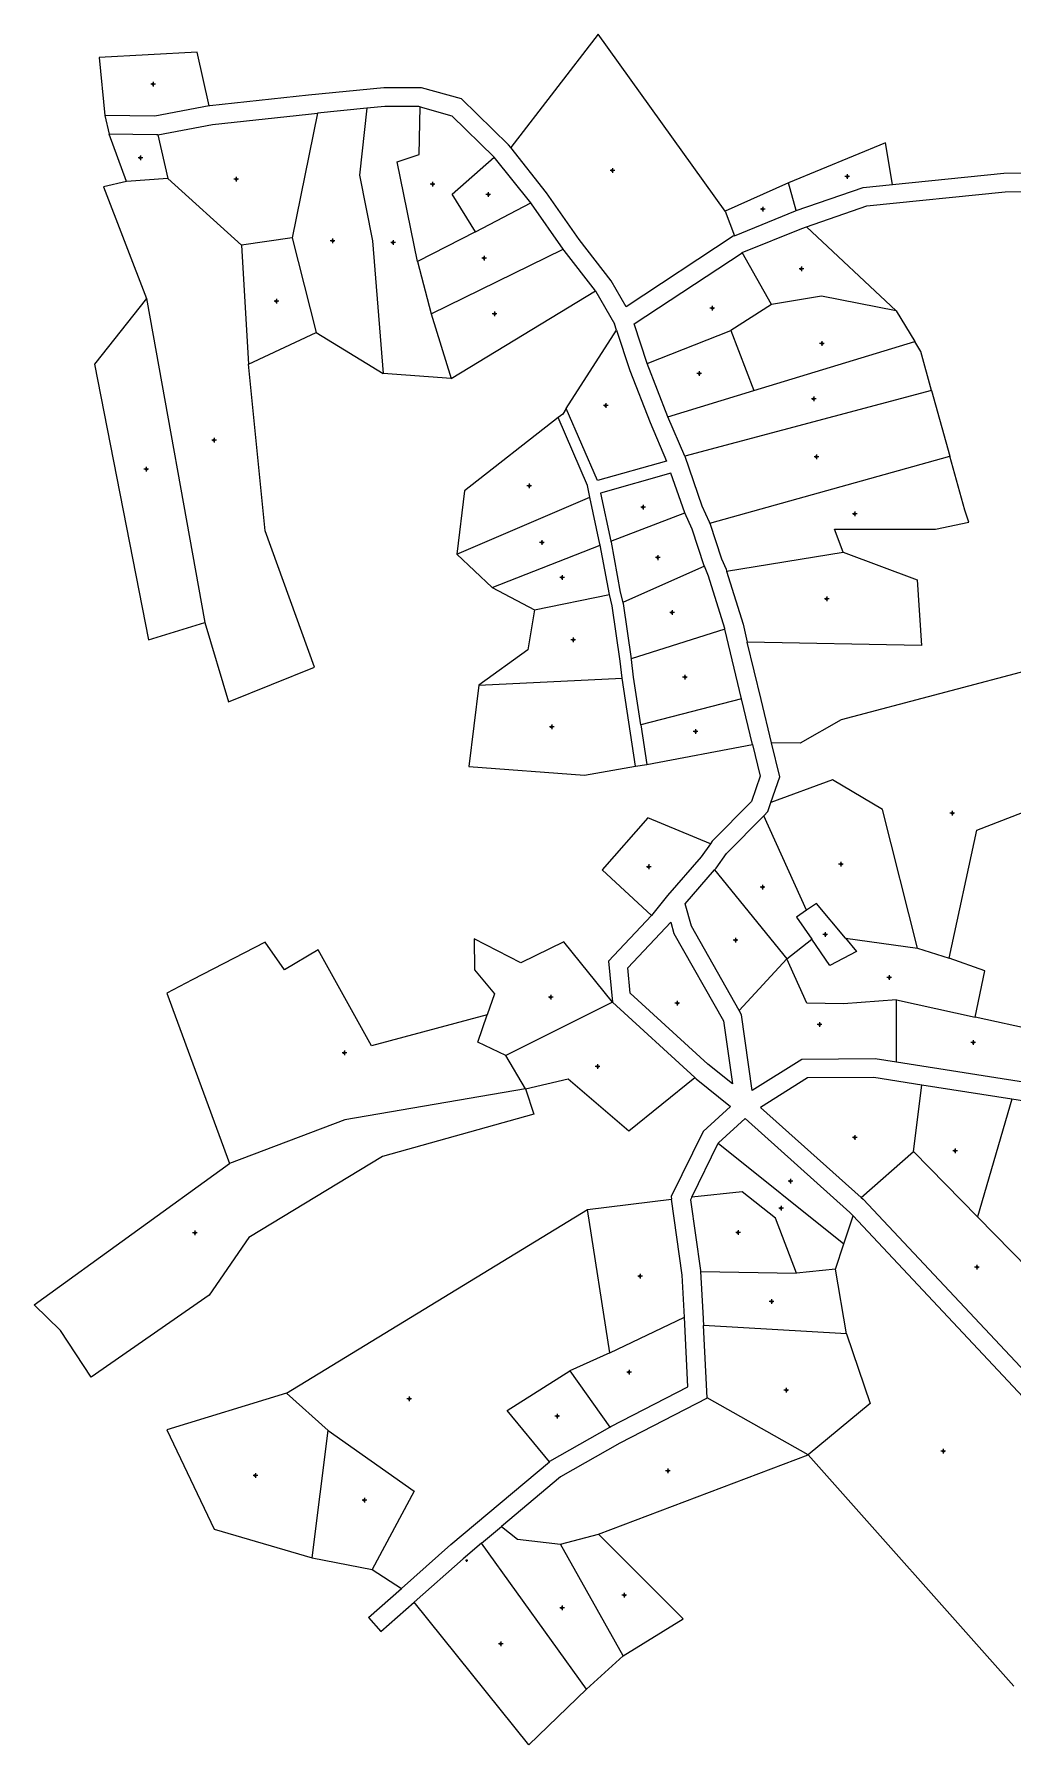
# Model space of a CAD drawing. Header units: metres. Extents: x 554954 to 556040, y 1848082 to 1849073.
# Drawn here: x 554954 to 555477, y 1848095 to 1849009 of the extents above; entities that cross this region are included whole.
import ezdxf

# ---------------------------------------------------------------- set-up
doc = ezdxf.new("R2010")
doc.units = ezdxf.units.M
doc.layers.add('10', color=7, linetype='Continuous', lineweight=13)
doc.layers.add('11', color=7, linetype='Continuous', lineweight=13)

msp = doc.modelspace()

# ---------------------------------------------------------------- hatches: boundary and pattern name
at = {"layer": '10'}
msp.add_hatch(color=256, dxfattribs=at).paths.add_polyline_path([(555185.16, 1848193.07, 1), (555185.01, 1848193.07, 1)])
at = {"layer": '11'}
for points in [[(555017.53, 1848982.64, 1), (555017.23, 1848982.64, 1)], [(555010.79, 1848943.23, 1), (555010.49, 1848943.23, 1)], [(555062.06, 1848931.85, 1), (555061.76, 1848931.85, 1)], [(555167.1, 1848929.21, 1), (555166.8, 1848929.21, 1)], [(555263.25, 1848936.47, 1), (555262.95, 1848936.47, 1)], [(555388.9, 1848933.24, 1), (555388.6, 1848933.24, 1)], [(555196.84, 1848923.7, 1), (555196.54, 1848923.7, 1)], [(555343.65, 1848915.77, 1), (555343.35, 1848915.77, 1)], [(555113.56, 1848898.89, 1), (555113.26, 1848898.89, 1)], [(555145.93, 1848898, 1), (555145.63, 1848898, 1)], [(555194.63, 1848889.53, 1), (555194.33, 1848889.53, 1)], [(555364.33, 1848883.93, 1), (555364.03, 1848883.93, 1)], [(555083.54, 1848866.66, 1), (555083.24, 1848866.66, 1)], [(555200.22, 1848859.8, 1), (555199.92, 1848859.8, 1)], [(555316.67, 1848862.94, 1), (555316.37, 1848862.94, 1)], [(555375.35, 1848844.02, 1), (555375.05, 1848844.02, 1)], [(555309.72, 1848827.89, 1), (555309.42, 1848827.89, 1)], [(555259.73, 1848810.87, 1), (555259.43, 1848810.87, 1)], [(555370.94, 1848814.38, 1), (555370.64, 1848814.38, 1)], [(555050.2, 1848792.32, 1), (555049.9, 1848792.32, 1)], [(555372.39, 1848783.34, 1), (555372.09, 1848783.34, 1)], [(555013.88, 1848776.78, 1), (555013.58, 1848776.78, 1)], [(555218.74, 1848767.83, 1), (555218.44, 1848767.83, 1)], [(555279.67, 1848756.47, 1), (555279.37, 1848756.47, 1)], [(555392.89, 1848752.92, 1), (555392.59, 1848752.92, 1)], [(555225.51, 1848737.62, 1), (555225.21, 1848737.62, 1)], [(555287.5, 1848729.43, 1), (555287.2, 1848729.43, 1)], [(555236.34, 1848718.81, 1), (555236.04, 1848718.81, 1)], [(555295.19, 1848700.17, 1), (555294.89, 1848700.17, 1)], [(555377.88, 1848707.47, 1), (555377.58, 1848707.47, 1)], [(555242.32, 1848685.47, 1), (555242.02, 1848685.47, 1)], [(555302.01, 1848665.57, 1), (555301.71, 1848665.57, 1)], [(555230.8, 1848639.01, 1), (555230.5, 1848639.01, 1)], [(555307.73, 1848636.43, 1), (555307.43, 1848636.43, 1)], [(555445.06, 1848592.85, 1), (555444.76, 1848592.85, 1)], [(555282.71, 1848564.17, 1), (555282.41, 1848564.17, 1)], [(555385.51, 1848565.59, 1), (555385.21, 1848565.59, 1)], [(555343.54, 1848553.17, 1), (555343.24, 1848553.17, 1)], [(555377.12, 1848527.95, 1), (555376.82, 1848527.95, 1)], [(555329.12, 1848524.83, 1), (555328.82, 1848524.83, 1)], [(555411.37, 1848504.84, 1), (555411.07, 1848504.84, 1)], [(555230.31, 1848494.4, 1), (555230.01, 1848494.4, 1)], [(555297.92, 1848491.24, 1), (555297.62, 1848491.24, 1)], [(555374.1, 1848479.68, 1), (555373.8, 1848479.68, 1)], [(555119.92, 1848464.67, 1), (555119.62, 1848464.67, 1)], [(555456.25, 1848470.07, 1), (555455.95, 1848470.07, 1)], [(555255.31, 1848457.32, 1), (555255.01, 1848457.32, 1)], [(555392.86, 1848419.28, 1), (555392.56, 1848419.28, 1)], [(555446.54, 1848412.11, 1), (555446.24, 1848412.11, 1)], [(555358.44, 1848395.97, 1), (555358.14, 1848395.97, 1)], [(555353.51, 1848381.55, 1), (555353.21, 1848381.55, 1)], [(555039.94, 1848368.28, 1), (555039.64, 1848368.28, 1)], [(555330.46, 1848368.53, 1), (555330.16, 1848368.53, 1)], [(555278.06, 1848345.25, 1), (555277.76, 1848345.25, 1)], [(555458.21, 1848350, 1), (555457.91, 1848350, 1)], [(555348.37, 1848331.67, 1), (555348.07, 1848331.67, 1)], [(555272.14, 1848293.85, 1), (555271.84, 1848293.85, 1)], [(555154.58, 1848279.52, 1), (555154.28, 1848279.52, 1)], [(555356.22, 1848284.23, 1), (555355.92, 1848284.23, 1)], [(555233.71, 1848270.24, 1), (555233.41, 1848270.24, 1)], [(555440.23, 1848251.63, 1), (555439.93, 1848251.63, 1)], [(555072.34, 1848238.56, 1), (555072.04, 1848238.56, 1)], [(555292.98, 1848240.99, 1), (555292.68, 1848240.99, 1)], [(555130.58, 1848225.44, 1), (555130.28, 1848225.44, 1)], [(555269.58, 1848174.59, 1), (555269.28, 1848174.59, 1)], [(555236.33, 1848167.8, 1), (555236.03, 1848167.8, 1)], [(555203.55, 1848148.47, 1), (555203.25, 1848148.47, 1)]]:
    msp.add_hatch(color=256, dxfattribs=at).paths.add_polyline_path(points)

# ---------------------------------------------------------------- linework, layer by layer
at = {"layer": '10'}
for p, q in [((554991.58, 1848965.92), (554993.9, 1848955.88)), ((555131.69, 1848969.8), (555105.36, 1848967.14)), ((555003.2, 1848930.59), (554993.9, 1848955.88)), ((555019.9, 1848955.63), (555025.24, 1848932.26)), ((555219.4, 1848919.24), (555199.94, 1848943.68)), ((555025.24, 1848932.26), (555003.2, 1848930.59)), ((555025.24, 1848932.26), (555064.65, 1848896.57)), ((555189.89, 1848903.73), (555219.4, 1848919.24)), ((555323.37, 1848914.7), (555328.35, 1848901.61)), ((555189.89, 1848903.73), (555158.88, 1848887.88)), ((555414.92, 1848861.44), (555366.89, 1848906.43)), ((555064.65, 1848896.57), (555068.43, 1848832.86)), ((555091.73, 1848900.46), (555104.64, 1848849.93)), ((555166.24, 1848859.83), (555236.74, 1848894.38)), ((555348.27, 1848864.77), (555332.59, 1848892.56)), ((555158.88, 1848887.88), (555166.24, 1848859.83)), ((555013.95, 1848868.09), (555045.12, 1848694.77)), ((555176.92, 1848825.23), (555254.07, 1848872.05)), ((555166.24, 1848859.83), (555176.92, 1848825.23)), ((555414.92, 1848861.44), (555424.78, 1848845.08)), ((555068.43, 1848832.86), (555104.64, 1848849.93)), ((555104.64, 1848849.93), (555140.54, 1848827.99)), ((555238.45, 1848809.29), (555265.29, 1848851.06)), ((555265.29, 1848851.06), (555264.17, 1848854.42)), ((555281.76, 1848833.33), (555326.43, 1848851.01)), ((555338.76, 1848818.82), (555424.78, 1848845.08)), ((555176.92, 1848825.23), (555140.54, 1848827.99)), ((555292.81, 1848804.78), (555338.76, 1848818.82)), ((555433.84, 1848818.77), (555301.86, 1848783.69)), ((555433.84, 1848818.77), (555443.62, 1848783.66)), ((555301.86, 1848783.69), (555292.81, 1848804.78)), ((555315.27, 1848747.92), (555443.62, 1848783.66)), ((555301.81, 1848753.33), (555294.42, 1848774.69)), ((555179.83, 1848731.34), (555251.05, 1848761.83)), ((555262.22, 1848738.26), (555301.81, 1848753.33)), ((555261.46, 1848709.69), (555256.55, 1848736.06)), ((555324.19, 1848722.18), (555386.56, 1848732.43)), ((555312.32, 1848724.94), (555268.69, 1848705.54)), ((555198.87, 1848713.41), (555221.35, 1848701.57)), ((555221.35, 1848701.57), (555261.46, 1848709.69)), ((555323.32, 1848691.16), (555273.16, 1848675.41)), ((555332.18, 1848653.96), (555323.32, 1848691.16)), ((555191.74, 1848661.26), (555268.35, 1848664.92)), ((555275.54, 1848617.86), (555268.35, 1848664.92)), ((555332.18, 1848653.96), (555278.23, 1848639.99)), ((555338.07, 1848629.5), (555332.18, 1848653.96)), ((555278.23, 1848639.99), (555281.45, 1848618.9)), ((555281.45, 1848618.9), (555338.07, 1848629.5)), ((555275.54, 1848617.86), (555281.45, 1848618.9)), ((555367, 1848540.91), (555344.05, 1848591.44)), ((555387.69, 1848525.92), (555426.28, 1848520.65)), ((555356.46, 1848514.9), (555369.7, 1848525.41)), ((555426.28, 1848520.65), (555443.21, 1848515.25)), ((555415.01, 1848493.02), (555457.11, 1848483.77)), ((555415.1, 1848459.6), (555415.01, 1848493.02)), ((555216.63, 1848445.44), (555206.14, 1848463.19)), ((555494.27, 1848447.13), (555415.1, 1848459.6)), ((555476.67, 1848439.78), (555428.68, 1848447.34)), ((555476.67, 1848439.78), (555458.46, 1848376.88)), ((555515.93, 1848433.59), (555476.67, 1848439.78)), ((555305.58, 1848387.5), (555319.72, 1848416.34)), ((555424.11, 1848411.89), (555458.46, 1848376.88)), ((555088.79, 1848282.64), (555249.83, 1848380.84)), ((555249.83, 1848380.84), (555294.74, 1848386.29)), ((555261.64, 1848304.22), (555249.83, 1848380.84)), ((555458.46, 1848376.88), (555485.87, 1848348.94)), ((555382.43, 1848348.94), (555386.94, 1848362.54)), ((555310.27, 1848347.66), (555361.6, 1848346.77)), ((555382.43, 1848348.94), (555361.6, 1848346.77)), ((555388.29, 1848314.41), (555382.43, 1848348.94)), ((555261.64, 1848304.22), (555301.61, 1848323.25)), ((555388.29, 1848314.41), (555311.85, 1848318.77)), ((555313.77, 1848280.06), (555311.85, 1848318.77)), ((555111.07, 1848262.55), (555088.79, 1848282.64)), ((555367.78, 1848249.69), (555313.77, 1848280.06)), ((555102.42, 1848194.48), (555111.07, 1848262.55)), ((555255.7, 1848207.1), (555367.78, 1848249.69)), ((555367.78, 1848249.69), (555477.85, 1848125.88)), ((555193.14, 1848202.41), (555203.7, 1848211.28)), ((555235.31, 1848201.92), (555255.7, 1848207.1)), ((555249.19, 1848124.33), (555193.14, 1848202.41)), ((555268.78, 1848142.09), (555235.31, 1848201.92)), ((555102.42, 1848194.48), (555134.52, 1848188.33)), ((555134.52, 1848188.33), (555150.28, 1848178.2)), ((555184.77, 1848193.07), (555184.46, 1848193.07)), ((555185.08, 1848193.69), (555185.08, 1848193.38)), ((555185.08, 1848192.76), (555185.08, 1848192.45)), ((555185.7, 1848193.07), (555185.39, 1848193.07)), ((555132.64, 1848162.55), (555150.28, 1848178.2)), ((555268.78, 1848142.09), (555249.19, 1848124.33))]:
    msp.add_line(p, q, dxfattribs=at)
for points in [[(555323.37, 1848914.7), (555255.45, 1849009.38), (555208.7, 1848948.74)], [(555047.39, 1848971), (555040.94, 1848999.77), (554988.64, 1848996.96), (554991.58, 1848965.92)], [(555412.9, 1848929.06), (555472.52, 1848935.12), (555581.17, 1848935.4), (555690.78, 1848941.19), (555714.25, 1848946.48), (555759.18, 1848977.14), (555777.78, 1848996.55)], [(555208.7, 1848948.74), (555207.46, 1848950.3), (555182.42, 1848974.75), (555161, 1848980.71), (555140.8, 1848980.79), (555100.58, 1848976.72), (555047.76, 1848971.07), (555047.39, 1848971)], [(555047.39, 1848971), (555018.36, 1848965.52), (554991.58, 1848965.92)], [(555019.9, 1848955.63), (555049.2, 1848961.17), (555100.46, 1848966.66), (555100.49, 1848966.65), (555105.36, 1848967.14)], [(555105.36, 1848967.14), (555091.73, 1848900.46), (555064.65, 1848896.57)], [(555131.69, 1848969.8), (555127.86, 1848933.93), (555134.7, 1848898.86), (555140.54, 1848827.99)], [(555160.2, 1848970.54), (555159.6, 1848970.71), (555141.38, 1848970.78), (555131.69, 1848969.8)], [(555158.88, 1848887.88), (555147.89, 1848941.12), (555159.73, 1848945.09), (555160.2, 1848970.54)], [(555160.2, 1848970.54), (555177.3, 1848965.79), (555199.94, 1848943.68)], [(555019.9, 1848955.63), (555019.2, 1848955.5), (554993.9, 1848955.88)], [(555328.35, 1848901.61), (555327.71, 1848901.34), (555270.45, 1848863.57), (555262.5, 1848877.49), (555245.31, 1848899.56), (555227.93, 1848924.6), (555208.7, 1848948.74)], [(555412.9, 1848929.06), (555409.12, 1848951.37), (555357.31, 1848929.93)], [(555189.89, 1848903.73), (555177.46, 1848923.83), (555199.94, 1848943.68)], [(555003.2, 1848930.59), (554990.85, 1848927.75), (555013.95, 1848868.09)], [(555361.43, 1848915.11), (555357.31, 1848929.93), (555323.37, 1848914.7)], [(555361.43, 1848915.11), (555397.19, 1848927.47), (555412.9, 1848929.06)], [(555236.74, 1848894.38), (555219.91, 1848918.6), (555219.4, 1848919.24)], [(555366.89, 1848906.43), (555399.25, 1848917.61), (555473.15, 1848925.12), (555545.62, 1848925.3)], [(555328.35, 1848901.61), (555361.04, 1848914.98), (555361.43, 1848915.11)], [(555332.59, 1848892.56), (555364.4, 1848905.56), (555366.89, 1848906.43)], [(555254.07, 1848872.05), (555237.25, 1848893.64), (555236.74, 1848894.38)], [(555274.72, 1848854.4), (555332.52, 1848892.53), (555332.59, 1848892.56)], [(555013.95, 1848868.09), (554986.12, 1848832.94), (555014.93, 1848685.47), (555045.12, 1848694.77), (555057.67, 1848652.38), (555103.84, 1848670.95), (555077.45, 1848743.82), (555068.43, 1848832.86)], [(555254.07, 1848872.05), (555254.24, 1848871.83), (555264.17, 1848854.42)], [(555348.27, 1848864.77), (555326.43, 1848851.01), (555338.76, 1848818.82)], [(555414.92, 1848861.44), (555375.01, 1848869.22), (555348.27, 1848864.77)], [(555265.29, 1848851.06), (555272.48, 1848829.55), (555283.27, 1848801.68), (555292.12, 1848781.03)], [(555292.81, 1848804.78), (555281.76, 1848833.33), (555274.72, 1848854.4)], [(555433.84, 1848818.77), (555428, 1848839.73), (555424.78, 1848845.08)], [(555234.05, 1848804.33), (555183.99, 1848765.14), (555179.83, 1848731.34)], [(555238.45, 1848809.29), (555236.5, 1848806.25), (555234.05, 1848804.33)], [(555251.05, 1848761.83), (555249.73, 1848768), (555234.05, 1848804.33)], [(555292.12, 1848781.03), (555255.1, 1848770.69), (555238.45, 1848809.29)], [(555315.27, 1848747.92), (555315.11, 1848748.4), (555311.1, 1848757.02), (555301.94, 1848783.5), (555301.86, 1848783.69)], [(555386.56, 1848732.43), (555381.94, 1848744.6), (555436, 1848744.64), (555453.7, 1848748.44), (555451.64, 1848754.87), (555443.62, 1848783.66)], [(555294.42, 1848774.69), (555256.74, 1848763.89), (555262.22, 1848738.26)], [(555256.55, 1848736.06), (555256.44, 1848736.63), (555251.05, 1848761.83)], [(555312.32, 1848724.94), (555312.24, 1848725.13), (555305.79, 1848744.76), (555301.81, 1848753.33)], [(555315.27, 1848747.92), (555321.54, 1848728.83), (555323.87, 1848723.2), (555324.19, 1848722.18)], [(555262.22, 1848738.26), (555262.36, 1848737.63), (555267.33, 1848710.95), (555268.69, 1848705.54)], [(555179.83, 1848731.34), (555198.87, 1848713.41), (555256.55, 1848736.06)], [(555386.56, 1848732.43), (555426.07, 1848717.63), (555428.37, 1848682.52), (555335.24, 1848684.29)], [(555323.32, 1848691.16), (555323.23, 1848691.52), (555314.55, 1848719.52), (555312.32, 1848724.94)], [(555324.19, 1848722.18), (555332.97, 1848693.82), (555335.24, 1848684.29)], [(555268.35, 1848664.92), (555267.3, 1848674), (555262.96, 1848703.75), (555261.46, 1848709.69)], [(555221.35, 1848701.57), (555217.87, 1848680.21), (555191.74, 1848661.26)], [(555268.69, 1848705.54), (555268.85, 1848704.91), (555273.16, 1848675.41)], [(555348.14, 1848630.38), (555342.58, 1848653.49), (555335.24, 1848684.29)], [(555278.23, 1848639.99), (555274.32, 1848665.56), (555273.23, 1848674.91), (555273.16, 1848675.41)], [(555443.21, 1848515.25), (555457.99, 1848583.67), (555512.4, 1848604.69), (555523.13, 1848636.16), (555490.64, 1848670.46), (555385.51, 1848642.73), (555363.59, 1848630.26), (555348.14, 1848630.38)], [(555191.74, 1848661.26), (555186.39, 1848617.66), (555248.11, 1848613.11), (555275.54, 1848617.86)], [(555338.07, 1848629.5), (555342.17, 1848612.66), (555337.49, 1848599.06), (555316.54, 1848577.76), (555315.61, 1848576.46)], [(555347.86, 1848598.53), (555352.57, 1848612.22), (555348.14, 1848630.38)], [(555426.28, 1848520.65), (555407.6, 1848594.71), (555380.74, 1848610.53), (555347.86, 1848598.53)], [(555315.61, 1848576.46), (555282.01, 1848590.22), (555257.6, 1848562.44), (555284, 1848538.12)], [(555317.78, 1848562.48), (555318.55, 1848563.37), (555324.2, 1848571.26), (555344.05, 1848591.44)], [(555344.05, 1848591.44), (555346.17, 1848593.6), (555347.86, 1848598.53)], [(555315.61, 1848576.46), (555310.61, 1848569.47), (555292.63, 1848548.73), (555284, 1848538.12)], [(555330.86, 1848487.19), (555305.33, 1848532.31), (555301.98, 1848544.26), (555317.78, 1848562.48)], [(555317.78, 1848562.48), (555356.46, 1848514.9), (555330.86, 1848487.19)], [(555387.69, 1848525.92), (555372.22, 1848544.54), (555367, 1848540.91)], [(555284, 1848538.12), (555260.98, 1848513.63), (555263.09, 1848491.79)], [(555367, 1848540.91), (555361.58, 1848537.14), (555369.7, 1848525.41)], [(555387.69, 1848525.92), (555393.62, 1848518.78), (555379.42, 1848511.36), (555369.7, 1848525.41)], [(555196.13, 1848484.94), (555134.26, 1848468.3), (555105.74, 1848519.66), (555087.71, 1848509.07), (555077.31, 1848523.87), (555038.29, 1848503.64), (555024.85, 1848496.47), (555058.28, 1848405.47)], [(555263.09, 1848491.79), (555237.2, 1848523.9), (555214.12, 1848512.78), (555189.21, 1848525.62), (555189.25, 1848509.03), (555199.95, 1848496.14), (555196.13, 1848484.94)], [(555415.01, 1848493.02), (555386.72, 1848490.8), (555367.06, 1848491.19), (555356.46, 1848514.9)], [(555457.11, 1848483.77), (555462.27, 1848508.55), (555443.21, 1848515.25)], [(555307.11, 1848451.46), (555263.09, 1848491.79), (555206.14, 1848463.19)], [(555206.14, 1848463.19), (555191.13, 1848470.3), (555196.13, 1848484.94)], [(555415.1, 1848459.6), (555403.65, 1848461.4), (555364.51, 1848461.13), (555337.9, 1848444.46), (555332.12, 1848484.96), (555330.86, 1848487.19)], [(555497.94, 1848476.53), (555489.71, 1848476.61), (555457.11, 1848483.77)], [(555216.63, 1848445.44), (555221.1, 1848431.79), (555140.08, 1848409.13), (555068.56, 1848365.8), (555047.38, 1848334.92), (554984.22, 1848291.12), (554967.97, 1848316.17), (554953.83, 1848329.8), (555058.28, 1848405.47)], [(555216.63, 1848445.44), (555120.01, 1848428.69), (555058.28, 1848405.47)], [(555216.63, 1848445.44), (555239.47, 1848450.63), (555271.85, 1848422.85), (555307.11, 1848451.46)], [(555307.11, 1848451.46), (555307.92, 1848450.73), (555326.35, 1848435.91), (555311.64, 1848422.58), (555294.54, 1848387.71), (555294.74, 1848386.29)], [(555402.91, 1848451.4), (555367.41, 1848451.15), (555342.32, 1848435.43)], [(555424.11, 1848411.89), (555428.68, 1848447.34), (555402.91, 1848451.4)], [(555342.32, 1848435.43), (555396.24, 1848387.17), (555424.11, 1848411.89)], [(555334.07, 1848429.41), (555319.78, 1848416.47), (555319.72, 1848416.34)], [(555391.86, 1848377.38), (555390.08, 1848379.27), (555334.07, 1848429.41)], [(555319.72, 1848416.34), (555386.94, 1848362.54), (555391.86, 1848377.38)], [(555361.6, 1848346.77), (555350.3, 1848376.26), (555332.42, 1848390.29), (555305.58, 1848387.5)], [(555301.61, 1848323.25), (555300.49, 1848345.77), (555294.74, 1848386.29)], [(555305.58, 1848387.5), (555304.88, 1848386.07), (555310.24, 1848348.26), (555310.27, 1848347.66)], [(555396.24, 1848387.17), (555397.22, 1848386.29), (555489.4, 1848288.11)], [(555541.14, 1848218.61), (555482.65, 1848280.69), (555391.86, 1848377.38)], [(555310.27, 1848347.66), (555311.4, 1848325.8), (555311.85, 1848318.77)], [(555261.81, 1848264.46), (555262.19, 1848264.68), (555303.46, 1848285.91), (555301.61, 1848323.25)], [(555388.29, 1848314.41), (555401.04, 1848277.03), (555367.78, 1848249.69)], [(555261.64, 1848304.22), (555240.41, 1848294.57), (555261.81, 1848264.46)], [(555229.37, 1848245.91), (555206.87, 1848273.35), (555240.41, 1848294.57)], [(555088.79, 1848282.64), (555024.79, 1848262.92), (555050, 1848209.92), (555102.42, 1848194.48)], [(555313.77, 1848280.06), (555313.77, 1848279.97), (555267.05, 1848255.94), (555235.42, 1848237.93), (555203.7, 1848211.28)], [(555111.07, 1848262.55), (555157.1, 1848230.23), (555134.52, 1848188.33)], [(555229.37, 1848245.91), (555229.68, 1848246.17), (555261.81, 1848264.46)], [(555150.28, 1848178.2), (555176.67, 1848201.62), (555229.37, 1848245.91)], [(555203.7, 1848211.28), (555212.27, 1848204.52), (555235.31, 1848201.92)], [(555268.78, 1848142.09), (555300.97, 1848161.92), (555255.7, 1848207.1)], [(555193.14, 1848202.41), (555183.23, 1848194.08), (555157, 1848170.79)], [(555132.64, 1848162.55), (555139.28, 1848155.07), (555157, 1848170.79)], [(555249.19, 1848124.33), (555218.37, 1848094.54), (555157, 1848170.79)]]:
    msp.add_lwpolyline(points, dxfattribs=at)
msp.add_lwpolyline([(555314.16, 1848458.54), (555272.67, 1848496.55), (555271.36, 1848510.09), (555294.32, 1848534.5), (555296.01, 1848528.5), (555322.48, 1848481.7), (555327.3, 1848447.98)], close=True, dxfattribs=at)
for radius in [0.312, 0.075]:
    msp.add_circle((555185.08, 1848193.07), radius, dxfattribs=at)
at = {"layer": '11'}
for p, q in [((555017.38, 1848983.89), (555017.38, 1848983.26)), ((555016.76, 1848982.64), (555016.13, 1848982.64)), ((555017.38, 1848982.02), (555017.38, 1848981.39)), ((555018.63, 1848982.64), (555018, 1848982.64)), ((555010.02, 1848943.23), (555009.39, 1848943.23)), ((555010.64, 1848944.48), (555010.64, 1848943.86)), ((555010.64, 1848942.6), (555010.64, 1848941.98)), ((555011.89, 1848943.23), (555011.26, 1848943.23)), ((555263.1, 1848937.72), (555263.1, 1848937.1)), ((555061.28, 1848931.85), (555060.66, 1848931.85)), ((555061.91, 1848933.1), (555061.91, 1848932.48)), ((555061.91, 1848931.22), (555061.91, 1848930.6)), ((555063.16, 1848931.85), (555062.54, 1848931.85)), ((555166.32, 1848929.21), (555165.7, 1848929.21)), ((555166.95, 1848930.46), (555166.95, 1848929.84)), ((555166.95, 1848928.58), (555166.95, 1848927.96)), ((555168.2, 1848929.21), (555167.57, 1848929.21)), ((555262.48, 1848936.47), (555261.85, 1848936.47)), ((555263.1, 1848935.84), (555263.1, 1848935.22)), ((555264.35, 1848936.47), (555263.72, 1848936.47)), ((555388.12, 1848933.24), (555387.5, 1848933.24)), ((555388.75, 1848934.49), (555388.75, 1848933.86)), ((555388.75, 1848932.62), (555388.75, 1848931.99)), ((555390, 1848933.24), (555389.38, 1848933.24)), ((555196.06, 1848923.7), (555195.44, 1848923.7)), ((555196.69, 1848924.95), (555196.69, 1848924.32)), ((555196.69, 1848923.08), (555196.69, 1848922.45)), ((555197.94, 1848923.7), (555197.31, 1848923.7)), ((555342.88, 1848915.77), (555342.25, 1848915.77)), ((555343.5, 1848917.02), (555343.5, 1848916.4)), ((555343.5, 1848915.14), (555343.5, 1848914.52)), ((555344.75, 1848915.77), (555344.12, 1848915.77)), ((555112.78, 1848898.89), (555112.16, 1848898.89)), ((555113.41, 1848900.14), (555113.41, 1848899.52)), ((555113.41, 1848898.26), (555113.41, 1848897.64)), ((555114.66, 1848898.89), (555114.04, 1848898.89)), ((555145.16, 1848898), (555144.53, 1848898)), ((555145.78, 1848899.25), (555145.78, 1848898.62)), ((555145.78, 1848897.38), (555145.78, 1848896.75)), ((555147.03, 1848898), (555146.4, 1848898)), ((555193.86, 1848889.53), (555193.23, 1848889.53)), ((555194.48, 1848890.78), (555194.48, 1848890.16)), ((555194.48, 1848888.9), (555194.48, 1848888.28)), ((555195.73, 1848889.53), (555195.1, 1848889.53)), ((555363.56, 1848883.93), (555362.93, 1848883.93)), ((555364.18, 1848885.18), (555364.18, 1848884.56)), ((555364.18, 1848883.3), (555364.18, 1848882.68)), ((555365.43, 1848883.93), (555364.81, 1848883.93)), ((555082.76, 1848866.66), (555082.14, 1848866.66)), ((555083.39, 1848867.91), (555083.39, 1848867.28)), ((555083.39, 1848866.04), (555083.39, 1848865.41)), ((555084.64, 1848866.66), (555084.02, 1848866.66)), ((555199.44, 1848859.8), (555198.82, 1848859.8)), ((555200.07, 1848861.05), (555200.07, 1848860.42)), ((555200.07, 1848859.18), (555200.07, 1848858.55)), ((555201.32, 1848859.8), (555200.69, 1848859.8)), ((555315.9, 1848862.94), (555315.27, 1848862.94)), ((555316.52, 1848864.19), (555316.52, 1848863.56)), ((555316.52, 1848862.32), (555316.52, 1848861.69)), ((555317.77, 1848862.94), (555317.14, 1848862.94)), ((555374.57, 1848844.02), (555373.95, 1848844.02)), ((555375.2, 1848845.27), (555375.2, 1848844.64)), ((555375.2, 1848843.4), (555375.2, 1848842.77)), ((555376.45, 1848844.02), (555375.82, 1848844.02)), ((555308.94, 1848827.89), (555308.32, 1848827.89)), ((555309.57, 1848829.14), (555309.57, 1848828.52)), ((555310.82, 1848827.89), (555310.19, 1848827.89)), ((555309.57, 1848827.26), (555309.57, 1848826.64)), ((555258.95, 1848810.87), (555258.33, 1848810.87)), ((555259.58, 1848812.12), (555259.58, 1848811.5)), ((555259.58, 1848810.24), (555259.58, 1848809.62)), ((555260.83, 1848810.87), (555260.2, 1848810.87)), ((555370.16, 1848814.38), (555369.54, 1848814.38)), ((555370.79, 1848815.63), (555370.79, 1848815)), ((555370.79, 1848813.76), (555370.79, 1848813.13)), ((555372.04, 1848814.38), (555371.42, 1848814.38)), ((555049.43, 1848792.32), (555048.8, 1848792.32)), ((555050.05, 1848793.57), (555050.05, 1848792.94)), ((555050.05, 1848791.7), (555050.05, 1848791.07)), ((555051.3, 1848792.32), (555050.68, 1848792.32)), ((555371.62, 1848783.34), (555370.99, 1848783.34)), ((555372.24, 1848784.59), (555372.24, 1848783.96)), ((555372.24, 1848782.72), (555372.24, 1848782.09)), ((555373.49, 1848783.34), (555372.86, 1848783.34)), ((555013.1, 1848776.78), (555012.48, 1848776.78)), ((555013.73, 1848778.03), (555013.73, 1848777.4)), ((555013.73, 1848776.16), (555013.73, 1848775.53)), ((555014.98, 1848776.78), (555014.36, 1848776.78)), ((555217.96, 1848767.83), (555217.34, 1848767.83)), ((555218.59, 1848769.08), (555218.59, 1848768.46)), ((555218.59, 1848767.2), (555218.59, 1848766.58)), ((555219.84, 1848767.83), (555219.22, 1848767.83)), ((555278.9, 1848756.47), (555278.27, 1848756.47)), ((555279.52, 1848757.72), (555279.52, 1848757.1)), ((555279.52, 1848755.84), (555279.52, 1848755.22)), ((555280.77, 1848756.47), (555280.14, 1848756.47)), ((555392.12, 1848752.92), (555391.49, 1848752.92)), ((555392.74, 1848754.17), (555392.74, 1848753.54)), ((555392.74, 1848752.3), (555392.74, 1848751.67)), ((555393.99, 1848752.92), (555393.36, 1848752.92)), ((555224.74, 1848737.62), (555224.11, 1848737.62)), ((555225.36, 1848738.87), (555225.36, 1848738.24)), ((555225.36, 1848737), (555225.36, 1848736.37)), ((555226.61, 1848737.62), (555225.98, 1848737.62)), ((555286.72, 1848729.43), (555286.1, 1848729.43)), ((555287.35, 1848730.68), (555287.35, 1848730.06)), ((555287.35, 1848728.8), (555287.35, 1848728.18)), ((555288.6, 1848729.43), (555287.98, 1848729.43)), ((555235.56, 1848718.81), (555234.94, 1848718.81)), ((555236.19, 1848720.06), (555236.19, 1848719.44)), ((555236.19, 1848718.18), (555236.19, 1848717.56)), ((555237.44, 1848718.81), (555236.81, 1848718.81)), ((555377.73, 1848708.72), (555377.73, 1848708.1)), ((555294.42, 1848700.17), (555293.79, 1848700.17)), ((555295.04, 1848701.42), (555295.04, 1848700.8)), ((555295.04, 1848699.54), (555295.04, 1848698.92)), ((555296.29, 1848700.17), (555295.66, 1848700.17)), ((555377.1, 1848707.47), (555376.48, 1848707.47)), ((555377.73, 1848706.84), (555377.73, 1848706.22)), ((555378.98, 1848707.47), (555378.36, 1848707.47)), ((555241.55, 1848685.47), (555240.92, 1848685.47)), ((555242.17, 1848686.72), (555242.17, 1848686.1)), ((555242.17, 1848684.84), (555242.17, 1848684.22)), ((555243.42, 1848685.47), (555242.8, 1848685.47)), ((555301.24, 1848665.57), (555300.61, 1848665.57)), ((555301.86, 1848666.82), (555301.86, 1848666.2)), ((555301.86, 1848664.94), (555301.86, 1848664.32)), ((555303.11, 1848665.57), (555302.48, 1848665.57)), ((555230.02, 1848639.01), (555229.4, 1848639.01)), ((555230.65, 1848640.26), (555230.65, 1848639.64)), ((555230.65, 1848638.38), (555230.65, 1848637.76)), ((555231.9, 1848639.01), (555231.28, 1848639.01)), ((555306.95, 1848636.43), (555306.33, 1848636.43)), ((555307.58, 1848637.68), (555307.58, 1848637.06)), ((555307.58, 1848635.8), (555307.58, 1848635.18)), ((555308.83, 1848636.43), (555308.2, 1848636.43)), ((555444.28, 1848592.85), (555443.66, 1848592.85)), ((555444.91, 1848594.1), (555444.91, 1848593.48)), ((555444.91, 1848592.22), (555444.91, 1848591.6)), ((555446.16, 1848592.85), (555445.54, 1848592.85)), ((555281.94, 1848564.17), (555281.31, 1848564.17)), ((555282.56, 1848565.42), (555282.56, 1848564.8)), ((555282.56, 1848563.54), (555282.56, 1848562.92)), ((555283.81, 1848564.17), (555283.19, 1848564.17)), ((555384.74, 1848565.59), (555384.11, 1848565.59)), ((555385.36, 1848566.84), (555385.36, 1848566.22)), ((555385.36, 1848564.96), (555385.36, 1848564.34)), ((555386.61, 1848565.59), (555385.98, 1848565.59)), ((555342.76, 1848553.17), (555342.14, 1848553.17)), ((555343.39, 1848554.42), (555343.39, 1848553.8)), ((555344.64, 1848553.17), (555344.02, 1848553.17)), ((555343.39, 1848552.54), (555343.39, 1848551.92)), ((555328.97, 1848526.08), (555328.97, 1848525.46)), ((555376.34, 1848527.95), (555375.72, 1848527.95)), ((555376.97, 1848529.2), (555376.97, 1848528.58)), ((555376.97, 1848527.32), (555376.97, 1848526.7)), ((555378.22, 1848527.95), (555377.6, 1848527.95)), ((555328.34, 1848524.83), (555327.72, 1848524.83)), ((555328.97, 1848524.2), (555328.97, 1848523.58)), ((555330.22, 1848524.83), (555329.6, 1848524.83)), ((555410.6, 1848504.84), (555409.97, 1848504.84)), ((555411.22, 1848506.09), (555411.22, 1848505.46)), ((555411.22, 1848504.22), (555411.22, 1848503.59)), ((555412.47, 1848504.84), (555411.84, 1848504.84)), ((555229.54, 1848494.4), (555228.91, 1848494.4)), ((555230.16, 1848495.65), (555230.16, 1848495.02)), ((555230.16, 1848493.78), (555230.16, 1848493.15)), ((555231.41, 1848494.4), (555230.78, 1848494.4)), ((555297.14, 1848491.24), (555296.52, 1848491.24)), ((555297.77, 1848492.49), (555297.77, 1848491.86)), ((555297.77, 1848490.62), (555297.77, 1848489.99)), ((555299.02, 1848491.24), (555298.4, 1848491.24)), ((555373.95, 1848480.93), (555373.95, 1848480.3)), ((555373.32, 1848479.68), (555372.7, 1848479.68)), ((555373.95, 1848479.06), (555373.95, 1848478.43)), ((555375.2, 1848479.68), (555374.57, 1848479.68)), ((555456.1, 1848471.32), (555456.1, 1848470.7)), ((555119.14, 1848464.67), (555118.52, 1848464.67)), ((555119.77, 1848465.92), (555119.77, 1848465.3)), ((555119.77, 1848464.04), (555119.77, 1848463.42)), ((555121.02, 1848464.67), (555120.4, 1848464.67)), ((555455.48, 1848470.07), (555454.85, 1848470.07)), ((555456.1, 1848469.44), (555456.1, 1848468.82)), ((555457.35, 1848470.07), (555456.72, 1848470.07)), ((555254.54, 1848457.32), (555253.91, 1848457.32)), ((555255.16, 1848458.57), (555255.16, 1848457.94)), ((555255.16, 1848456.7), (555255.16, 1848456.07)), ((555256.41, 1848457.32), (555255.78, 1848457.32)), ((555392.08, 1848419.28), (555391.46, 1848419.28)), ((555392.71, 1848420.53), (555392.71, 1848419.9)), ((555392.71, 1848418.66), (555392.71, 1848418.03)), ((555393.96, 1848419.28), (555393.34, 1848419.28)), ((555445.76, 1848412.11), (555445.14, 1848412.11)), ((555446.39, 1848413.36), (555446.39, 1848412.74)), ((555446.39, 1848411.48), (555446.39, 1848410.86)), ((555447.64, 1848412.11), (555447.02, 1848412.11)), ((555357.66, 1848395.97), (555357.04, 1848395.97)), ((555358.29, 1848397.22), (555358.29, 1848396.6)), ((555358.29, 1848395.34), (555358.29, 1848394.72)), ((555359.54, 1848395.97), (555358.92, 1848395.97)), ((555352.74, 1848381.55), (555352.11, 1848381.55)), ((555353.36, 1848382.8), (555353.36, 1848382.18)), ((555353.36, 1848380.92), (555353.36, 1848380.3)), ((555354.61, 1848381.55), (555353.98, 1848381.55)), ((555039.16, 1848368.28), (555038.54, 1848368.28)), ((555039.79, 1848369.53), (555039.79, 1848368.9)), ((555039.79, 1848367.66), (555039.79, 1848367.03)), ((555041.04, 1848368.28), (555040.42, 1848368.28)), ((555329.69, 1848368.53), (555329.06, 1848368.53)), ((555330.31, 1848369.78), (555330.31, 1848369.16)), ((555330.31, 1848367.9), (555330.31, 1848367.28)), ((555331.56, 1848368.53), (555330.94, 1848368.53)), ((555277.28, 1848345.25), (555276.66, 1848345.25)), ((555277.91, 1848346.5), (555277.91, 1848345.88)), ((555277.91, 1848344.62), (555277.91, 1848344)), ((555279.16, 1848345.25), (555278.54, 1848345.25)), ((555457.44, 1848350), (555456.81, 1848350)), ((555458.06, 1848351.25), (555458.06, 1848350.62)), ((555458.06, 1848349.38), (555458.06, 1848348.75)), ((555459.31, 1848350), (555458.69, 1848350)), ((555347.6, 1848331.67), (555346.97, 1848331.67)), ((555348.22, 1848332.92), (555348.22, 1848332.3)), ((555348.22, 1848331.04), (555348.22, 1848330.42)), ((555349.47, 1848331.67), (555348.84, 1848331.67)), ((555271.36, 1848293.85), (555270.74, 1848293.85)), ((555271.99, 1848295.1), (555271.99, 1848294.48)), ((555271.99, 1848293.22), (555271.99, 1848292.6)), ((555273.24, 1848293.85), (555272.62, 1848293.85)), ((555153.81, 1848279.52), (555153.18, 1848279.52)), ((555154.43, 1848280.77), (555154.43, 1848280.14)), ((555154.43, 1848278.9), (555154.43, 1848278.27)), ((555155.68, 1848279.52), (555155.06, 1848279.52)), ((555355.44, 1848284.23), (555354.82, 1848284.23)), ((555356.07, 1848285.48), (555356.07, 1848284.86)), ((555356.07, 1848283.6), (555356.07, 1848282.98)), ((555357.32, 1848284.23), (555356.69, 1848284.23)), ((555232.94, 1848270.24), (555232.31, 1848270.24)), ((555233.56, 1848271.49), (555233.56, 1848270.86)), ((555233.56, 1848269.62), (555233.56, 1848268.99)), ((555234.81, 1848270.24), (555234.19, 1848270.24)), ((555439.45, 1848251.63), (555438.83, 1848251.63)), ((555440.08, 1848252.88), (555440.08, 1848252.26)), ((555441.33, 1848251.63), (555440.7, 1848251.63)), ((555292.83, 1848242.24), (555292.83, 1848241.62)), ((555440.08, 1848251), (555440.08, 1848250.38)), ((555071.56, 1848238.56), (555070.94, 1848238.56)), ((555072.19, 1848239.81), (555072.19, 1848239.18)), ((555072.19, 1848237.94), (555072.19, 1848237.31)), ((555073.44, 1848238.56), (555072.81, 1848238.56)), ((555292.2, 1848240.99), (555291.58, 1848240.99)), ((555292.83, 1848240.36), (555292.83, 1848239.74)), ((555294.08, 1848240.99), (555293.45, 1848240.99)), ((555129.81, 1848225.44), (555129.18, 1848225.44)), ((555130.43, 1848226.69), (555130.43, 1848226.06)), ((555130.43, 1848224.82), (555130.43, 1848224.19)), ((555131.68, 1848225.44), (555131.06, 1848225.44)), ((555236.18, 1848169.05), (555236.18, 1848168.42)), ((555268.81, 1848174.59), (555268.18, 1848174.59)), ((555269.43, 1848175.84), (555269.43, 1848175.22)), ((555269.43, 1848173.96), (555269.43, 1848173.34)), ((555270.68, 1848174.59), (555270.06, 1848174.59)), ((555235.56, 1848167.8), (555234.93, 1848167.8)), ((555236.18, 1848167.18), (555236.18, 1848166.55)), ((555237.43, 1848167.8), (555236.81, 1848167.8)), ((555202.78, 1848148.47), (555202.15, 1848148.47)), ((555203.4, 1848149.72), (555203.4, 1848149.1)), ((555203.4, 1848147.84), (555203.4, 1848147.22)), ((555204.65, 1848148.47), (555204.02, 1848148.47))]:
    msp.add_line(p, q, dxfattribs=at)
for points in [[(555017.38, 1848983.26), (555016.76, 1848982.64), (555017.38, 1848982.02), (555018, 1848982.64)], [(555010.64, 1848943.86), (555010.02, 1848943.23), (555010.64, 1848942.6), (555011.26, 1848943.23)], [(555061.91, 1848932.48), (555061.28, 1848931.85), (555061.91, 1848931.22), (555062.54, 1848931.85)], [(555166.95, 1848929.84), (555166.32, 1848929.21), (555166.95, 1848928.58), (555167.57, 1848929.21)], [(555263.1, 1848937.1), (555262.48, 1848936.47), (555263.1, 1848935.84), (555263.72, 1848936.47)], [(555388.75, 1848933.86), (555388.12, 1848933.24), (555388.75, 1848932.62), (555389.38, 1848933.24)], [(555196.69, 1848924.32), (555196.06, 1848923.7), (555196.69, 1848923.08), (555197.31, 1848923.7)], [(555343.5, 1848916.4), (555342.88, 1848915.77), (555343.5, 1848915.14), (555344.12, 1848915.77)], [(555113.41, 1848899.52), (555112.78, 1848898.89), (555113.41, 1848898.26), (555114.04, 1848898.89)], [(555145.78, 1848898.62), (555145.16, 1848898), (555145.78, 1848897.38), (555146.4, 1848898)], [(555194.48, 1848890.16), (555193.86, 1848889.53), (555194.48, 1848888.9), (555195.1, 1848889.53)], [(555364.18, 1848884.56), (555363.56, 1848883.93), (555364.18, 1848883.3), (555364.81, 1848883.93)], [(555083.39, 1848867.28), (555082.76, 1848866.66), (555083.39, 1848866.04), (555084.02, 1848866.66)], [(555200.07, 1848860.42), (555199.44, 1848859.8), (555200.07, 1848859.18), (555200.69, 1848859.8)], [(555316.52, 1848863.56), (555315.9, 1848862.94), (555316.52, 1848862.32), (555317.14, 1848862.94)], [(555375.2, 1848844.64), (555374.57, 1848844.02), (555375.2, 1848843.4), (555375.82, 1848844.02)], [(555309.57, 1848828.52), (555308.94, 1848827.89), (555309.57, 1848827.26), (555310.19, 1848827.89)], [(555259.58, 1848811.5), (555258.95, 1848810.87), (555259.58, 1848810.24), (555260.2, 1848810.87)], [(555370.79, 1848815), (555370.16, 1848814.38), (555370.79, 1848813.76), (555371.42, 1848814.38)], [(555050.05, 1848792.94), (555049.43, 1848792.32), (555050.05, 1848791.7), (555050.68, 1848792.32)], [(555372.24, 1848783.96), (555371.62, 1848783.34), (555372.24, 1848782.72), (555372.86, 1848783.34)], [(555013.73, 1848777.4), (555013.1, 1848776.78), (555013.73, 1848776.16), (555014.36, 1848776.78)], [(555218.59, 1848768.46), (555217.96, 1848767.83), (555218.59, 1848767.2), (555219.22, 1848767.83)], [(555279.52, 1848757.1), (555278.9, 1848756.47), (555279.52, 1848755.84), (555280.14, 1848756.47)], [(555392.74, 1848753.54), (555392.12, 1848752.92), (555392.74, 1848752.3), (555393.36, 1848752.92)], [(555225.36, 1848738.24), (555224.74, 1848737.62), (555225.36, 1848737), (555225.98, 1848737.62)], [(555287.35, 1848730.06), (555286.72, 1848729.43), (555287.35, 1848728.8), (555287.98, 1848729.43)], [(555236.19, 1848719.44), (555235.56, 1848718.81), (555236.19, 1848718.18), (555236.81, 1848718.81)], [(555295.04, 1848700.8), (555294.42, 1848700.17), (555295.04, 1848699.54), (555295.66, 1848700.17)], [(555377.73, 1848708.1), (555377.1, 1848707.47), (555377.73, 1848706.84), (555378.36, 1848707.47)], [(555242.17, 1848686.1), (555241.55, 1848685.47), (555242.17, 1848684.84), (555242.8, 1848685.47)], [(555301.86, 1848666.2), (555301.24, 1848665.57), (555301.86, 1848664.94), (555302.48, 1848665.57)], [(555230.65, 1848639.64), (555230.02, 1848639.01), (555230.65, 1848638.38), (555231.28, 1848639.01)], [(555307.58, 1848637.06), (555306.95, 1848636.43), (555307.58, 1848635.8), (555308.2, 1848636.43)], [(555444.91, 1848593.48), (555444.28, 1848592.85), (555444.91, 1848592.22), (555445.54, 1848592.85)], [(555282.56, 1848564.8), (555281.94, 1848564.17), (555282.56, 1848563.54), (555283.19, 1848564.17)], [(555385.36, 1848566.22), (555384.74, 1848565.59), (555385.36, 1848564.96), (555385.98, 1848565.59)], [(555343.39, 1848553.8), (555342.76, 1848553.17), (555343.39, 1848552.54), (555344.02, 1848553.17)], [(555376.97, 1848528.58), (555376.34, 1848527.95), (555376.97, 1848527.32), (555377.6, 1848527.95)], [(555328.97, 1848525.46), (555328.34, 1848524.83), (555328.97, 1848524.2), (555329.6, 1848524.83)], [(555411.22, 1848505.46), (555410.6, 1848504.84), (555411.22, 1848504.22), (555411.84, 1848504.84)], [(555230.16, 1848495.02), (555229.54, 1848494.4), (555230.16, 1848493.78), (555230.78, 1848494.4)], [(555297.77, 1848491.86), (555297.14, 1848491.24), (555297.77, 1848490.62), (555298.4, 1848491.24)], [(555373.95, 1848480.3), (555373.32, 1848479.68), (555373.95, 1848479.06), (555374.57, 1848479.68)], [(555119.77, 1848465.3), (555119.14, 1848464.67), (555119.77, 1848464.04), (555120.4, 1848464.67)], [(555456.1, 1848470.7), (555455.48, 1848470.07), (555456.1, 1848469.44), (555456.72, 1848470.07)], [(555255.16, 1848457.94), (555254.54, 1848457.32), (555255.16, 1848456.7), (555255.78, 1848457.32)], [(555392.71, 1848419.9), (555392.08, 1848419.28), (555392.71, 1848418.66), (555393.34, 1848419.28)], [(555446.39, 1848412.74), (555445.76, 1848412.11), (555446.39, 1848411.48), (555447.02, 1848412.11)], [(555358.29, 1848396.6), (555357.66, 1848395.97), (555358.29, 1848395.34), (555358.92, 1848395.97)], [(555353.36, 1848382.18), (555352.74, 1848381.55), (555353.36, 1848380.92), (555353.98, 1848381.55)], [(555039.79, 1848368.9), (555039.16, 1848368.28), (555039.79, 1848367.66), (555040.42, 1848368.28)], [(555330.31, 1848369.16), (555329.69, 1848368.53), (555330.31, 1848367.9), (555330.94, 1848368.53)], [(555277.91, 1848345.88), (555277.28, 1848345.25), (555277.91, 1848344.62), (555278.54, 1848345.25)], [(555458.06, 1848350.62), (555457.44, 1848350), (555458.06, 1848349.38), (555458.69, 1848350)], [(555348.22, 1848332.3), (555347.6, 1848331.67), (555348.22, 1848331.04), (555348.84, 1848331.67)], [(555271.99, 1848294.48), (555271.36, 1848293.85), (555271.99, 1848293.22), (555272.62, 1848293.85)], [(555154.43, 1848280.14), (555153.81, 1848279.52), (555154.43, 1848278.9), (555155.06, 1848279.52)], [(555356.07, 1848284.86), (555355.44, 1848284.23), (555356.07, 1848283.6), (555356.69, 1848284.23)], [(555233.56, 1848270.86), (555232.94, 1848270.24), (555233.56, 1848269.62), (555234.19, 1848270.24)], [(555440.08, 1848252.26), (555439.45, 1848251.63), (555440.08, 1848251), (555440.7, 1848251.63)], [(555072.19, 1848239.18), (555071.56, 1848238.56), (555072.19, 1848237.94), (555072.81, 1848238.56)], [(555292.83, 1848241.62), (555292.2, 1848240.99), (555292.83, 1848240.36), (555293.45, 1848240.99)], [(555130.43, 1848226.06), (555129.81, 1848225.44), (555130.43, 1848224.82), (555131.06, 1848225.44)], [(555269.43, 1848175.22), (555268.81, 1848174.59), (555269.43, 1848173.96), (555270.06, 1848174.59)], [(555236.18, 1848168.42), (555235.56, 1848167.8), (555236.18, 1848167.18), (555236.81, 1848167.8)], [(555203.4, 1848149.1), (555202.78, 1848148.47), (555203.4, 1848147.84), (555204.02, 1848148.47)]]:
    msp.add_lwpolyline(points, close=True, dxfattribs=at)
for centre in [(555017.38, 1848982.64), (555010.64, 1848943.23), (555061.91, 1848931.85), (555166.95, 1848929.21), (555263.1, 1848936.47), (555388.75, 1848933.24), (555196.69, 1848923.7), (555343.5, 1848915.77), (555113.41, 1848898.89), (555145.78, 1848898), (555194.48, 1848889.53), (555364.18, 1848883.93), (555083.39, 1848866.66), (555200.07, 1848859.8), (555316.52, 1848862.94), (555375.2, 1848844.02), (555309.57, 1848827.89), (555259.58, 1848810.87), (555370.79, 1848814.38), (555050.05, 1848792.32), (555372.24, 1848783.34), (555013.73, 1848776.78), (555218.59, 1848767.83), (555279.52, 1848756.47), (555392.74, 1848752.92), (555225.36, 1848737.62), (555287.35, 1848729.43), (555236.19, 1848718.81), (555295.04, 1848700.17), (555377.73, 1848707.47), (555242.17, 1848685.47), (555301.86, 1848665.57), (555230.65, 1848639.01), (555307.58, 1848636.43), (555444.91, 1848592.85), (555282.56, 1848564.17), (555385.36, 1848565.59), (555343.39, 1848553.17), (555376.97, 1848527.95), (555328.97, 1848524.83), (555411.22, 1848504.84), (555230.16, 1848494.4), (555297.77, 1848491.24), (555373.95, 1848479.68), (555119.77, 1848464.67), (555456.1, 1848470.07), (555255.16, 1848457.32), (555392.71, 1848419.28), (555446.39, 1848412.11), (555358.29, 1848395.97), (555353.36, 1848381.55), (555039.79, 1848368.28), (555330.31, 1848368.53), (555277.91, 1848345.25), (555458.06, 1848350), (555348.22, 1848331.67), (555271.99, 1848293.85), (555154.43, 1848279.52), (555356.07, 1848284.23), (555233.56, 1848270.24), (555440.08, 1848251.63), (555072.19, 1848238.56), (555292.83, 1848240.99), (555130.43, 1848225.44), (555269.43, 1848174.59), (555236.18, 1848167.8), (555203.4, 1848148.47)]:
    msp.add_circle(centre, 0.15, dxfattribs=at)

doc.saveas('drawing.dxf')
